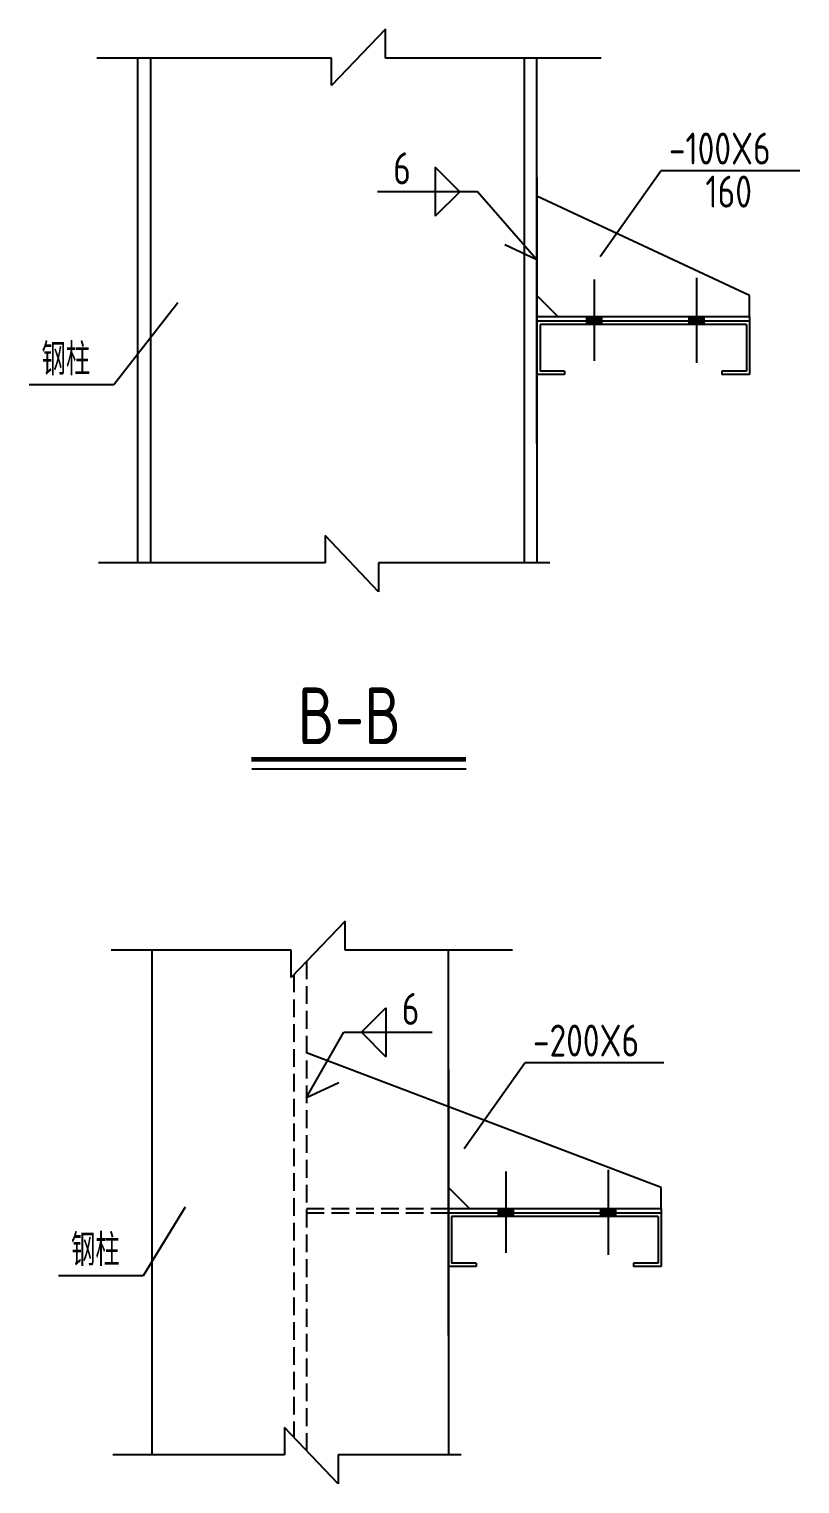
# Model space of a CAD drawing. Extents: x 9752569 to 9923256, y 1590558 to 2510207.
# Drawn here: x 9898464 to 9909332, y 1813501 to 1834005 of the extents above; entities that cross this region are included whole.
import ezdxf

# ---------------------------------------------------------------- set-up
doc = ezdxf.new("R2010")
doc.units = 0
doc.header["$LTSCALE"] = 1000
doc.header["$MEASUREMENT"] = 0
doc.linetypes.add('DASH', pattern=[0.35, 0.25, -0.1])
doc.linetypes.add('DOTE', pattern=[2.42, 2, -0.2, 0.02, -0.2])
doc.layers.get('0').update_dxf_attribs({"linetype": 'CONTINUOUS'})
for name, color, linetype in [('DOTE', 8, 'DOTE'), ('PUB_TEXT', 7, 'CONTINUOUS'), ('一般文字', 6, 'CONTINUOUS')]:
    doc.layers.add(name, color=color, linetype=linetype)
doc.styles.add('_HZTXT', font='atssdeng.shx', dxfattribs={"width": 0.8, "bigfont": 'atssdchn.shx'})
doc.styles.add('TSSD_REIN', font='atssdeng.shx', dxfattribs={"width": 0.7, "bigfont": 'atssdchn.shx'})

msp = doc.modelspace()

# ---------------------------------------------------------------- linework, layer by layer
for p, q in [((9903488.9, 1834004.9), (9902727.2, 1833210.5)), ((9903488.9, 1833594.5), (9903488.9, 1834004.9)), ((9902727.2, 1833594.5), (9899420.5, 1833594.5)), ((9899993.3, 1833594.5), (9899993.3, 1826483.3)), ((9900173.3, 1833594.5), (9900173.3, 1826483.3)), ((9902727.2, 1833210.5), (9902727.2, 1833594.5)), ((9906527.4, 1833594.5), (9903488.9, 1833594.5)), ((9905442.5, 1833594.5), (9905442.5, 1826483.3)), ((9905622.5, 1828163.9), (9905622.5, 1833594.5)), ((9905622.5, 1831913.9), (9905622.5, 1826483.3)), ((9908622.5, 1830248.9), (9905622.5, 1831648.9)), ((9905922.5, 1829948.9), (9905622.5, 1830248.9)), ((9908622.5, 1829948.9), (9908622.5, 1830248.9)), ((9908622.5, 1829948.9), (9905622.5, 1829948.9)), ((9908622.5, 1829888.9), (9905622.5, 1829888.9)), ((9905622.5, 1829138.9), (9905622.5, 1829888.9)), ((9908577.5, 1829843.9), (9905667.5, 1829843.9)), ((9905667.5, 1829843.9), (9905667.5, 1829183.9)), ((9908577.5, 1829843.9), (9908577.5, 1829183.9)), ((9908622.5, 1829948.9), (9908622.5, 1829888.9)), ((9908622.5, 1829888.9), (9908622.5, 1829138.9)), ((9906012.5, 1829138.9), (9905622.5, 1829138.9)), ((9906012.5, 1829183.9), (9905667.5, 1829183.9)), ((9906012.5, 1829183.9), (9905667.5, 1829183.9)), ((9906012.5, 1829183.9), (9906012.5, 1829138.9)), ((9908577.5, 1829183.9), (9908232.5, 1829183.9)), ((9908232.5, 1829183.9), (9908232.5, 1829138.9)), ((9908622.5, 1829138.9), (9908232.5, 1829138.9)), ((9902637.3, 1826867.3), (9902637.3, 1826483.3)), ((9903390.2, 1826072.9), (9902637.3, 1826867.3)), ((9902637.3, 1826483.3), (9899443.6, 1826483.3)), ((9903390.2, 1826483.3), (9903390.2, 1826072.9)), ((9905803.9, 1826483.3), (9903390.2, 1826483.3)), ((9902918.4, 1821433.2), (9902156.7, 1820638.8)), ((9902918.4, 1821022.8), (9902918.4, 1821433.2)), ((9902156.7, 1821022.8), (9899623, 1821022.8)), ((9900195.8, 1821022.8), (9900195.8, 1813911.6)), ((9902156.7, 1820638.8), (9902156.7, 1821022.8)), ((9905280.9, 1821022.8), (9902918.4, 1821022.8)), ((9904376, 1815592.2), (9904376, 1821022.8)), ((9907376, 1817677.2), (9902375.7, 1819577.2)), ((9904376, 1819342.2), (9904376, 1813911.6)), ((9904676, 1817377.2), (9904376, 1817677.2)), ((9907376, 1817377.2), (9907376, 1817677.2)), ((9907376, 1817377.2), (9904376, 1817377.2)), ((9907376, 1817317.2), (9904376, 1817317.2)), ((9904376, 1816567.2), (9904376, 1817317.2)), ((9907331, 1817272.2), (9904421, 1817272.2)), ((9904421, 1817272.2), (9904421, 1816612.2)), ((9907331, 1817272.2), (9907331, 1816612.2)), ((9907376, 1817377.2), (9907376, 1817317.2)), ((9907376, 1817317.2), (9907376, 1816567.2)), ((9904766, 1816567.2), (9904376, 1816567.2)), ((9904766, 1816612.2), (9904421, 1816612.2)), ((9904766, 1816612.2), (9904421, 1816612.2)), ((9904766, 1816612.2), (9904766, 1816567.2)), ((9907331, 1816612.2), (9906986, 1816612.2)), ((9906986, 1816612.2), (9906986, 1816567.2)), ((9907376, 1816567.2), (9906986, 1816567.2)), ((9902066.8, 1814295.6), (9902066.8, 1813911.6)), ((9902819.7, 1813501.2), (9902066.8, 1814295.6)), ((9902066.8, 1813911.6), (9899646.1, 1813911.6)), ((9902819.7, 1813911.6), (9902819.7, 1813501.2)), ((9904557.4, 1813911.6), (9902819.7, 1813911.6))]:
    msp.add_line(p, q)
at = {"linetype": 'DASH'}
for p, q in [((9902375.7, 1820867.2), (9902375.7, 1813969.7)), ((9902195.7, 1820679.4), (9902195.7, 1814159.6)), ((9904376, 1817377.2), (9902375.7, 1817377.2)), ((9904376, 1817317.2), (9902375.7, 1817317.2))]:
    msp.add_line(p, q, dxfattribs=at)
for points in [[(9906551.5, 1829948.9), (9906551.5, 1829843.9), (9906311.5, 1829948.9), (9906311.5, 1829843.9)], [(9907992.5, 1829948.9), (9907992.5, 1829843.9), (9907752.5, 1829948.9), (9907752.5, 1829843.9)], [(9905305, 1817377.2), (9905305, 1817272.2), (9905065, 1817377.2), (9905065, 1817272.2)], [(9906746, 1817377.2), (9906746, 1817272.2), (9906506, 1817377.2), (9906506, 1817272.2)]]:
    msp.add_solid(points)
at = {"layer": 'DOTE', "color": 8, "linetype": 'DOTE', "ltscale": 1.5}
for p, q in [((9906431.5, 1830475.5), (9906431.5, 1829329.9)), ((9907872.5, 1830499.5), (9907872.5, 1829300.1)), ((9905185, 1817903.8), (9905185, 1816758.2)), ((9906626, 1817927.8), (9906626, 1816728.4))]:
    msp.add_line(p, q, dxfattribs=at)
at = {"layer": 'PUB_TEXT'}
for p, q in [((9904190.2, 1832057.4), (9904190.2, 1831367.1)), ((9904535.4, 1831712.2), (9904190.2, 1832057.4)), ((9906516.1, 1830800.8), (9907371.5, 1832008.9)), ((9909331.5, 1832008.9), (9907371.5, 1832008.9)), ((9904783.9, 1831712.2), (9903376.7, 1831712.2)), ((9904535.4, 1831712.2), (9904190.2, 1831367.1)), ((9905622.5, 1830753.1), (9904783.9, 1831712.2)), ((9905622.5, 1830753.1), (9905169.3, 1830962.9)), ((9900562.4, 1830147.7), (9899657.7, 1828989.9)), ((9899657.7, 1828989.9), (9898463.7, 1828989.9)), ((9903148.1, 1819865.9), (9903493.3, 1820211.1)), ((9903493.3, 1820211.1), (9903493.3, 1819520.8)), ((9902375.7, 1818948), (9902899.6, 1819865.9)), ((9902899.6, 1819865.9), (9904146.9, 1819865.9)), ((9903148.1, 1819865.9), (9903493.3, 1819520.8)), ((9904599.3, 1818229.1), (9905454.8, 1819437.2)), ((9907414.8, 1819437.2), (9905454.8, 1819437.2)), ((9902375.7, 1818948), (9902828.9, 1819157.7)), ((9900663.6, 1817400.4), (9900072.9, 1816435.8)), ((9900072.9, 1816435.8), (9898878.9, 1816435.8))]:
    msp.add_line(p, q, dxfattribs=at)
at = {"layer": '一般文字', "color": 2}
msp.add_line((9901602.4, 1823580.2), (9904624, 1823580.2), dxfattribs=at)
at = {"layer": '一般文字', "color": 2, "const_width": 67.5}
msp.add_lwpolyline([(9901598.1, 1823712.7), (9904623.8, 1823712.7)], dxfattribs=at)

# ---------------------------------------------------------------- texts
at = {"layer": 'PUB_TEXT', "style": 'TSSD_REIN', "width": 0.8}
for s, p in [('-100X6', (9907484.5, 1832096.3)), ('6', (9903597.8, 1831817.1)), ('160', (9907999.4, 1831489.4)), ('钢柱', (9898640.3, 1829126.7)), ('6', (9903718.7, 1819970.8)), ('-200X6', (9905567.8, 1819524.6)), ('钢柱', (9899055.4, 1816572.6))]:
    msp.add_text(s, height=450, dxfattribs=at).set_placement(p)
at = {"layer": '一般文字', "color": 2, "style": '_HZTXT', "width": 0.8}
msp.add_text('B-B', height=800, dxfattribs=at).set_placement((9902252.7, 1823927.2))

doc.saveas('drawing.dxf')
